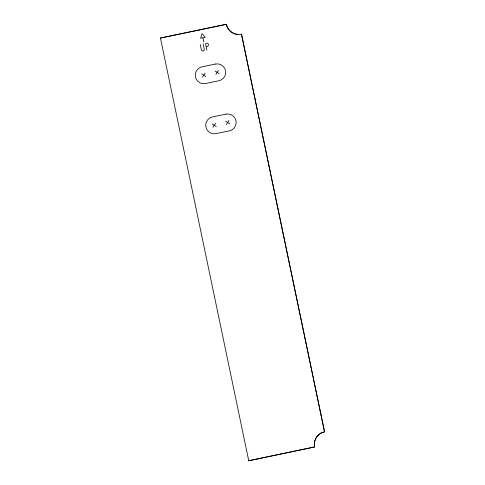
<?xml version="1.0" encoding="UTF-8"?>
<svg xmlns="http://www.w3.org/2000/svg" width="485" height="485" viewBox="0 0 485 485"><rect width="100%" height="100%" fill="white"/><g stroke="black" fill="none" stroke-linecap="round" stroke-linejoin="round"><path stroke-width="0.73" d="M202.463 77.2L205.113 73.162M215.849 74.411L218.492 70.367M212.933 127.306L215.583 123.269M226.313 124.518L228.962 120.48M160.45 37.982L226.313 24.25A12.816 12.798 -4.4 0 0 241.475 34.162L324.55 431.874A12.816 12.798 -4.4 0 0 314.62 447.018L248.756 460.75L160.462 38.103L226.325 24.365A12.816 12.798 -4.4 0 0 238.626 34.544M202.785 37.788L200.584 38.248L202.093 33.659L205.319 37.26L202.954 37.751L203.839 42.007M206.319 46.596L207.18 46.414A1.649 1.643 0 0 0 208.453 44.468A1.649 1.643 0 0 0 206.507 43.195L206.264 43.25A0.8 0.8 0 0 0 205.64 44.196L206.871 50.088M324.538 431.759A12.816 12.798 -4.4 0 0 314.613 446.897L248.756 460.75M215.146 71.071L219.19 73.708M201.766 73.859L205.81 76.503M225.616 121.177L229.66 123.82M212.236 123.966L216.28 126.609M324.55 431.874L241.475 34.162M203.154 43.892L204.264 49.203A1.479 1.473 0 0 1 203.118 50.949A1.479 1.473 0 0 1 201.372 49.809L200.263 44.499M215.425 64.038L202.045 66.827A8.542 8.53 -4.4 0 0 195.425 76.921A8.542 8.53 -4.4 0 0 205.531 83.529L218.917 80.74A8.542 8.53 -4.4 0 0 225.537 70.646A8.542 8.53 -4.4 0 0 215.425 64.038M225.895 114.145L212.509 116.933A8.542 8.53 -4.4 0 0 205.895 127.028A8.542 8.53 -4.4 0 0 216.001 133.636L229.381 130.847A8.542 8.53 -4.4 0 0 236.001 120.753A8.542 8.53 -4.4 0 0 225.895 114.145"/></g></svg>
